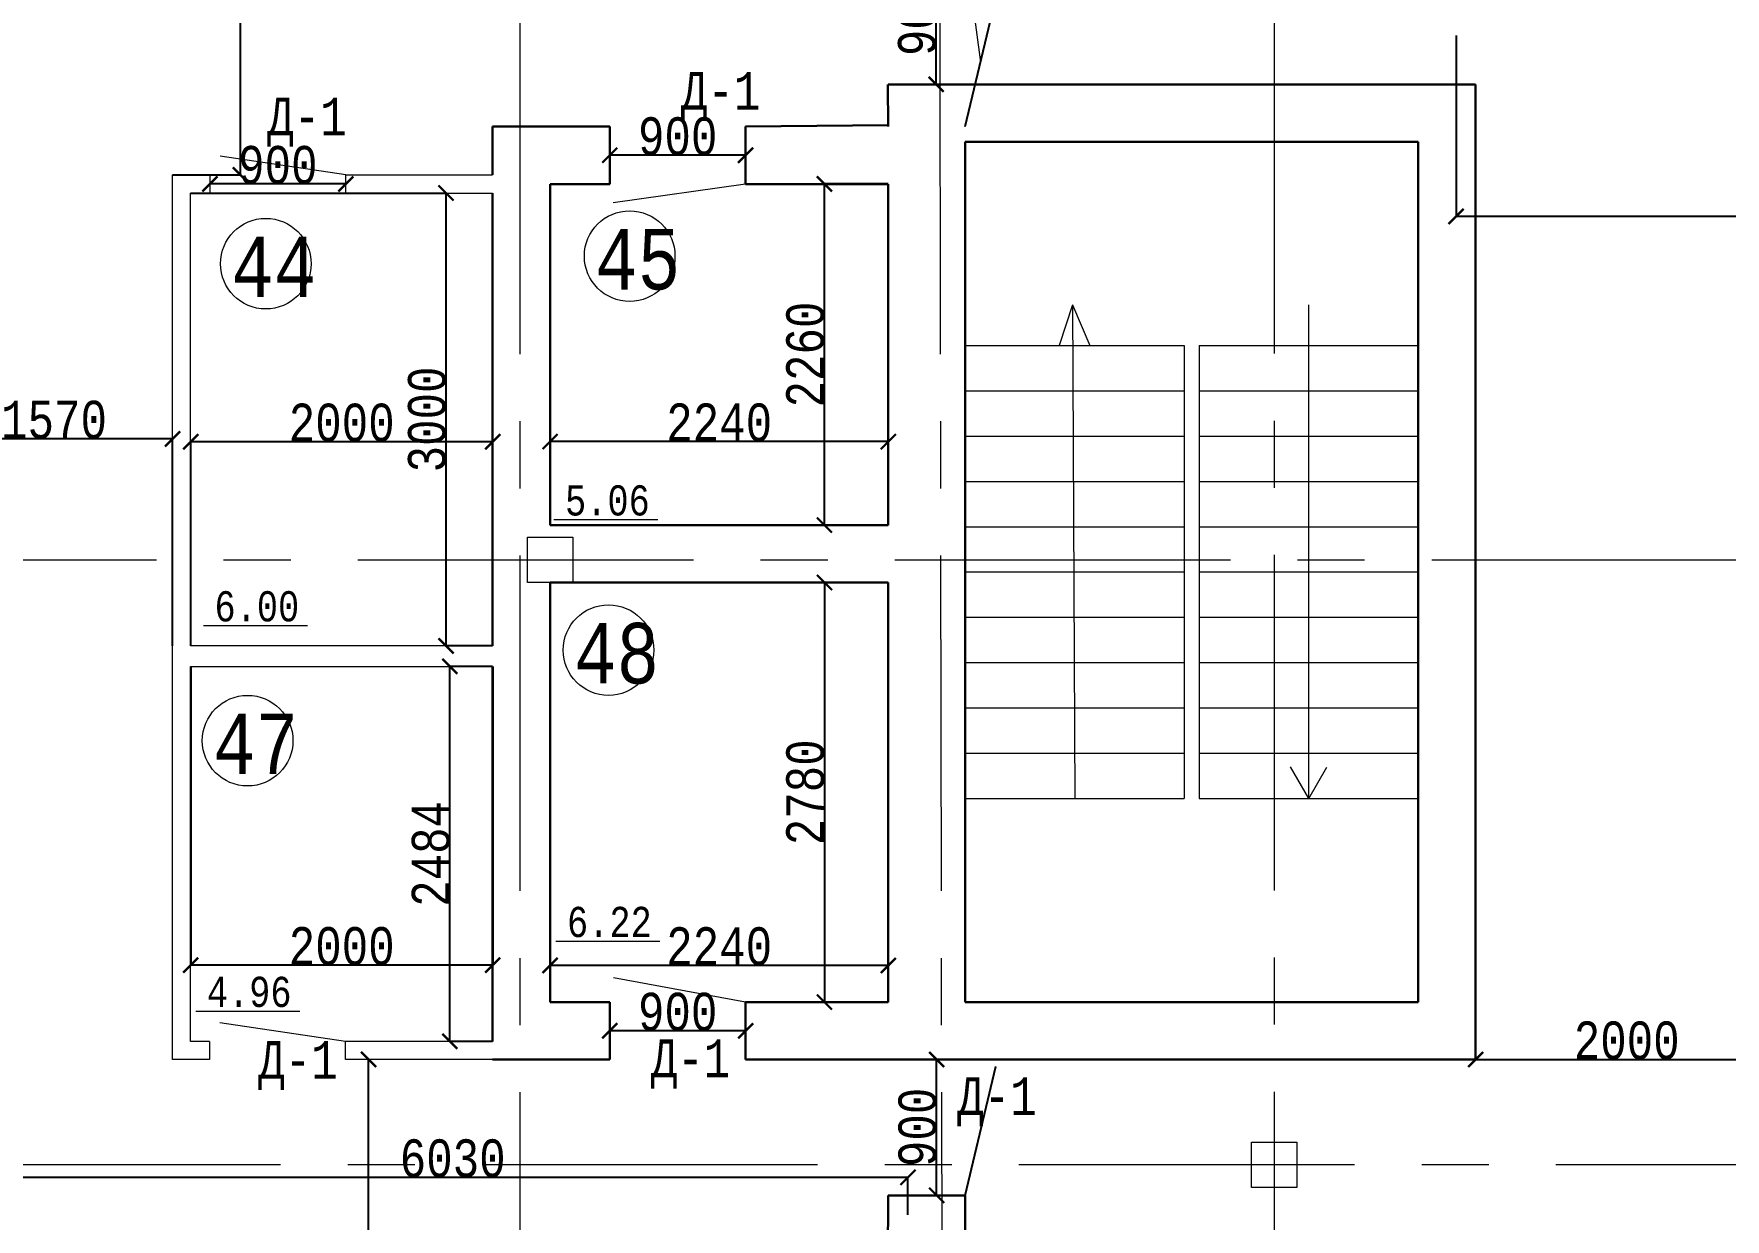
# Model space of a CAD drawing. Header units: millimetres. Extents: x -689206 to 4969298, y -1019800 to 703299.
# Drawn here: x 57024 to 68225, y -355813 to -347960 of the extents above; entities that cross this region are included whole.
import ezdxf

# ---------------------------------------------------------------- set-up
doc = ezdxf.new("R2010")
doc.units = ezdxf.units.MM
doc.linetypes.add('JIS_02_4.0', pattern=[5.5, 4, -1.5])
doc.linetypes.add('осеваяX2', pattern=[101.6, 63.5, -12.7, 12.7, -12.7])
for name, color, linetype, lineweight in [('ПЕРЕГОРОДКИ', 252, 'Continuous', 9), ('РАЗМЕРЫ', 7, 'Continuous', 9), ('сваи', 7, 'JIS_02_4.0', 30), ('стены', 7, 'Continuous', 20)]:
    doc.layers.add(name, color=color, linetype=linetype, lineweight=lineweight)
doc.layers.add('четотам', color=7, linetype='Continuous')
doc.styles.add('Аннотативный', font='isocteur.ttf', dxfattribs={"width": 0.7, "height": 250})
doc.dimstyles.new('Аннотативный', dxfattribs={"dimscale": 0, "dimtxt": 250, "dimasz": 100, "dimexe": 1.25, "dimexo": 0.625, "dimtad": 1, "dimdec": 0, "dimtxsty": 'Аннотативный', "dimblk": 'ARCHTICK', "dimcen": 2.5, "dimadec": 0, "dimazin": 0, "dimtfac": 1, "dimtdec": 0, "dimtmove": 0, "dimatfit": 3, "dimfxl": 1, "dimarcsym": 0})

# ---------------------------------------------------------------- blocks, each defined once
blk = doc.blocks.new('_ArchTick')
at = {"color": 0, "linetype": 'ByBlock', "const_width": 0.15}
blk.add_lwpolyline([(-0.5, -0.5), (0.5, 0.5)], dxfattribs=at)
blk = doc.blocks.new('*D1718')
at = {"layer": 'Defpoints', "color": 0, "lineweight": 20, "transparency": 16777216}
for p in [(59779, -352151), (60063, -352151), (60063, -354635)]:
    blk.add_point(p, dxfattribs=at)
at = {"layer": 'стены', "color": 0, "lineweight": -2, "transparency": 16777216}
for p, q in [((60062, -352151), (59778, -352151)), ((59779, -354635), (59779, -352151)), ((60062, -354635), (59778, -354635))]:
    blk.add_line(p, q, dxfattribs=at)
at = {"layer": 'стены', "color": 0, "lineweight": -2, "transparency": 16777216, "xscale": 100, "yscale": 100, "zscale": 100}
for p, rotation in [((59779, -352151), 90), ((59779, -354635), 270)]:
    blk.add_blockref('_ArchTick', p, dxfattribs=dict(at, rotation=rotation))
at = {"layer": 'стены', "color": 0, "lineweight": 5, "transparency": 16777216, "insert": (59654, -353393), "char_height": 250, "attachment_point": 5, "rotation": 90, "style": 'Аннотативный'}
blk.add_mtext('2484', dxfattribs=at)
blk = doc.blocks.new('*D1719')
at = {"layer": 'Defpoints', "color": 0, "lineweight": 20, "transparency": 16777216}
for p in [(58190, -349015), (59754, -349015), (60063, -352015)]:
    blk.add_point(p, dxfattribs=at)
at = {"layer": 'стены', "color": 0, "lineweight": -2, "transparency": 16777216}
for p, q in [((58191, -349015), (59756, -349015)), ((59754, -352015), (59754, -349015)), ((60062, -352015), (59753, -352015))]:
    blk.add_line(p, q, dxfattribs=at)
at = {"layer": 'стены', "color": 0, "lineweight": -2, "transparency": 16777216, "xscale": 100, "yscale": 100, "zscale": 100}
for p, rotation in [((59754, -349015), 90), ((59754, -352015), 270)]:
    blk.add_blockref('_ArchTick', p, dxfattribs=dict(at, rotation=rotation))
at = {"layer": 'стены', "color": 0, "lineweight": 5, "transparency": 16777216, "insert": (59629, -350515), "char_height": 250, "attachment_point": 5, "rotation": 90, "style": 'Аннотативный'}
blk.add_mtext('3000', dxfattribs=at)
blk = doc.blocks.new('*D1720')
at = {"layer": 'Defpoints', "color": 0, "lineweight": 20, "transparency": 16777216}
for p in [(58063, -350663), (58063, -352015), (60063, -352015)]:
    blk.add_point(p, dxfattribs=at)
at = {"layer": 'стены', "color": 0, "lineweight": -2, "transparency": 16777216}
for p, q in [((58063, -352015), (58063, -350662)), ((60063, -350663), (58063, -350663)), ((60063, -352015), (60063, -350662))]:
    blk.add_line(p, q, dxfattribs=at)
at = {"layer": 'стены', "color": 0, "lineweight": -2, "transparency": 16777216, "xscale": 100, "yscale": 100, "zscale": 100, "rotation": 180}
blk.add_blockref('_ArchTick', (58063, -350663), dxfattribs=at)
at = {"layer": 'стены', "color": 0, "lineweight": -2, "transparency": 16777216, "xscale": 100, "yscale": 100, "zscale": 100}
blk.add_blockref('_ArchTick', (60063, -350663), dxfattribs=at)
at = {"layer": 'стены', "color": 0, "lineweight": 5, "transparency": 16777216, "insert": (59063, -350537), "char_height": 250, "attachment_point": 5, "style": 'Аннотативный'}
blk.add_mtext('2000', dxfattribs=at)
blk = doc.blocks.new('*D1723')
at = {"layer": 'Defpoints', "color": 0, "lineweight": 20, "transparency": 16777216}
for p in [(56373, -350644), (56373, -352015), (57943, -352015)]:
    blk.add_point(p, dxfattribs=at)
at = {"layer": 'стены', "color": 0, "lineweight": -2, "transparency": 16777216}
for p, q in [((56373, -352015), (56373, -350642)), ((57943, -350644), (56373, -350644)), ((57943, -352015), (57943, -350642))]:
    blk.add_line(p, q, dxfattribs=at)
at = {"layer": 'стены', "color": 0, "lineweight": -2, "transparency": 16777216, "xscale": 100, "yscale": 100, "zscale": 100, "rotation": 180}
blk.add_blockref('_ArchTick', (56373, -350644), dxfattribs=at)
at = {"layer": 'стены', "color": 0, "lineweight": -2, "transparency": 16777216, "xscale": 100, "yscale": 100, "zscale": 100}
blk.add_blockref('_ArchTick', (57943, -350644), dxfattribs=at)
at = {"layer": 'стены', "color": 0, "lineweight": 5, "transparency": 16777216, "insert": (57158, -350518), "char_height": 250, "attachment_point": 5, "style": 'Аннотативный'}
blk.add_mtext('1570', dxfattribs=at)
blk = doc.blocks.new('*D1711')
at = {"layer": 'Defpoints', "color": 0, "lineweight": 20, "transparency": 16777216}
for p in [(63003, -354755), (63003, -354755), (63003, -355655)]:
    blk.add_point(p, dxfattribs=at)
at = {"layer": 'стены', "color": 0, "lineweight": -2, "transparency": 16777216}
for p, q in [((63003, -354755), (63004, -354755)), ((63003, -355655), (63003, -354755)), ((63003, -355655), (63004, -355655))]:
    blk.add_line(p, q, dxfattribs=at)
at = {"layer": 'стены', "color": 0, "lineweight": -2, "transparency": 16777216, "xscale": 100, "yscale": 100, "zscale": 100}
for p, rotation in [((63003, -354755), 90), ((63003, -355655), 270)]:
    blk.add_blockref('_ArchTick', p, dxfattribs=dict(at, rotation=rotation))
at = {"layer": 'стены', "color": 0, "lineweight": 5, "transparency": 16777216, "insert": (62877, -355205), "char_height": 250, "attachment_point": 5, "rotation": 90, "style": 'Аннотативный'}
blk.add_mtext('900', dxfattribs=at)
blk = doc.blocks.new('*D1713')
at = {"layer": 'Defpoints', "color": 0, "lineweight": 5, "transparency": 16777216}
for p in [(56783, -355536), (62813, -355785), (56783, -355915)]:
    blk.add_point(p, dxfattribs=at)
at = {"layer": 'стены', "color": 0, "lineweight": -2, "transparency": 16777216}
for p, q in [((56783, -355915), (56783, -355535)), ((62813, -355536), (56783, -355536)), ((62813, -355785), (62813, -355535))]:
    blk.add_line(p, q, dxfattribs=at)
at = {"layer": 'стены', "color": 0, "lineweight": -2, "transparency": 16777216, "xscale": 100, "yscale": 100, "zscale": 100, "rotation": 180}
blk.add_blockref('_ArchTick', (56783, -355536), dxfattribs=at)
at = {"layer": 'стены', "color": 0, "lineweight": -2, "transparency": 16777216, "xscale": 100, "yscale": 100, "zscale": 100}
blk.add_blockref('_ArchTick', (62813, -355536), dxfattribs=at)
at = {"layer": 'стены', "color": 0, "lineweight": 5, "transparency": 16777216, "insert": (59798, -355411), "char_height": 250, "attachment_point": 5, "style": 'Аннотативный'}
blk.add_mtext('6030', dxfattribs=at)
blk = doc.blocks.new('*D1727')
at = {"layer": 'Defpoints', "color": 0, "lineweight": 20, "transparency": 16777216}
for p in [(59241, -354755), (59241, -354755), (59241, -358903)]:
    blk.add_point(p, dxfattribs=at)
at = {"layer": 'РАЗМЕРЫ', "color": 0, "lineweight": -2, "transparency": 16777216}
for p, q in [((59241, -358903), (59241, -354755)), ((59242, -354755), (59243, -354755)), ((59242, -358903), (59243, -358903))]:
    blk.add_line(p, q, dxfattribs=at)
at = {"layer": 'РАЗМЕРЫ', "color": 0, "lineweight": -2, "transparency": 16777216, "xscale": 100, "yscale": 100, "zscale": 100}
for p, rotation in [((59241, -354755), 90), ((59241, -358903), 270)]:
    blk.add_blockref('_ArchTick', p, dxfattribs=dict(at, rotation=rotation))
at = {"layer": 'РАЗМЕРЫ', "color": 0, "lineweight": 5, "transparency": 16777216, "insert": (59116, -356829), "char_height": 250, "attachment_point": 5, "rotation": 90, "style": 'Аннотативный'}
blk.add_mtext('4147', dxfattribs=at)
blk = doc.blocks.new('*D1761')
at = {"layer": 'Defpoints', "color": 0, "lineweight": 20, "transparency": 16777216}
for p in [(58035, -344145), (58392, -344145), (58035, -348895)]:
    blk.add_point(p, dxfattribs=at)
at = {"layer": 'ПЕРЕГОРОДКИ', "color": 0, "lineweight": -2, "transparency": 16777216}
for p, q in [((58036, -344145), (58394, -344145)), ((58392, -348895), (58392, -344145)), ((58036, -348895), (58394, -348895))]:
    blk.add_line(p, q, dxfattribs=at)
at = {"layer": 'ПЕРЕГОРОДКИ', "color": 0, "lineweight": -2, "transparency": 16777216, "xscale": 100, "yscale": 100, "zscale": 100}
for p, rotation in [((58392, -344145), 90), ((58392, -348895), 270)]:
    blk.add_blockref('_ArchTick', p, dxfattribs=dict(at, rotation=rotation))
at = {"layer": 'ПЕРЕГОРОДКИ', "color": 0, "lineweight": 5, "transparency": 16777216, "insert": (58267, -346444), "char_height": 250, "attachment_point": 5, "rotation": 90, "style": 'Аннотативный'}
blk.add_mtext('4750', dxfattribs=at)
blk = doc.blocks.new('*D1793')
at = {"layer": 'Defpoints', "color": 0, "linetype": 'ByBlock', "lineweight": 20, "transparency": 16777216}
for p in [(60838, -354565), (60838, -354565), (61738, -354565)]:
    blk.add_point(p, dxfattribs=at)
at = {"layer": 'ПЕРЕГОРОДКИ', "color": 0, "linetype": 'ByBlock', "lineweight": -2, "transparency": 16777216}
for p, q in [((60838, -354565), (60838, -354564)), ((61738, -354565), (60838, -354565)), ((61738, -354565), (61738, -354564))]:
    blk.add_line(p, q, dxfattribs=at)
at = {"layer": 'ПЕРЕГОРОДКИ', "color": 0, "linetype": 'ByBlock', "lineweight": -2, "transparency": 16777216, "xscale": 100, "yscale": 100, "zscale": 100, "rotation": 180}
blk.add_blockref('_ArchTick', (60838, -354565), dxfattribs=at)
at = {"layer": 'ПЕРЕГОРОДКИ', "color": 0, "linetype": 'ByBlock', "lineweight": -2, "transparency": 16777216, "xscale": 100, "yscale": 100, "zscale": 100}
blk.add_blockref('_ArchTick', (61738, -354565), dxfattribs=at)
at = {"layer": 'ПЕРЕГОРОДКИ', "color": 0, "linetype": 'ByBlock', "lineweight": 13, "transparency": 16777216, "insert": (61288, -354440), "char_height": 250, "attachment_point": 5, "style": 'Аннотативный'}
blk.add_mtext('900', dxfattribs=at)
blk = doc.blocks.new('*D1742')
at = {"layer": 'Defpoints', "color": 0, "linetype": 'ByBlock', "lineweight": 20, "transparency": 16777216}
for p in [(60838, -348765), (60838, -348765), (61738, -348765)]:
    blk.add_point(p, dxfattribs=at)
at = {"layer": 'ПЕРЕГОРОДКИ', "color": 0, "linetype": 'ByBlock', "lineweight": -2, "transparency": 16777216}
for p, q in [((60838, -348765), (60838, -348764)), ((61738, -348765), (60838, -348765)), ((61738, -348765), (61738, -348764))]:
    blk.add_line(p, q, dxfattribs=at)
at = {"layer": 'ПЕРЕГОРОДКИ', "color": 0, "linetype": 'ByBlock', "lineweight": -2, "transparency": 16777216, "xscale": 100, "yscale": 100, "zscale": 100, "rotation": 180}
blk.add_blockref('_ArchTick', (60838, -348765), dxfattribs=at)
at = {"layer": 'ПЕРЕГОРОДКИ', "color": 0, "linetype": 'ByBlock', "lineweight": -2, "transparency": 16777216, "xscale": 100, "yscale": 100, "zscale": 100}
blk.add_blockref('_ArchTick', (61738, -348765), dxfattribs=at)
at = {"layer": 'ПЕРЕГОРОДКИ', "color": 0, "linetype": 'ByBlock', "lineweight": 5, "transparency": 16777216, "insert": (61288, -348640), "char_height": 250, "attachment_point": 5, "style": 'Аннотативный'}
blk.add_mtext('900', dxfattribs=at)
blk = doc.blocks.new('*D1841')
at = {"layer": 'Defpoints', "color": 0, "linetype": 'ByBlock', "lineweight": 20, "transparency": 16777216}
for p in [(58063, -352151), (60063, -352151), (58063, -354130)]:
    blk.add_point(p, dxfattribs=at)
at = {"layer": 'РАЗМЕРЫ', "color": 0, "linetype": 'ByBlock', "lineweight": -2, "transparency": 16777216}
for p, q in [((58063, -352152), (58063, -354132)), ((60063, -352152), (60063, -354132)), ((60063, -354130), (58063, -354130))]:
    blk.add_line(p, q, dxfattribs=at)
at = {"layer": 'РАЗМЕРЫ', "color": 0, "linetype": 'ByBlock', "lineweight": -2, "transparency": 16777216, "xscale": 100, "yscale": 100, "zscale": 100, "rotation": 180}
blk.add_blockref('_ArchTick', (58063, -354130), dxfattribs=at)
at = {"layer": 'РАЗМЕРЫ', "color": 0, "linetype": 'ByBlock', "lineweight": -2, "transparency": 16777216, "xscale": 100, "yscale": 100, "zscale": 100}
blk.add_blockref('_ArchTick', (60063, -354130), dxfattribs=at)
at = {"layer": 'РАЗМЕРЫ', "color": 0, "linetype": 'ByBlock', "lineweight": 5, "transparency": 16777216, "insert": (59063, -354005), "char_height": 250, "attachment_point": 5, "style": 'Аннотативный'}
blk.add_mtext('2000', dxfattribs=at)
blk = doc.blocks.new('*D1842')
at = {"layer": 'Defpoints', "color": 0, "linetype": 'ByBlock', "lineweight": 20, "transparency": 16777216}
for p in [(58190, -348955), (58190, -348955), (59090, -348955)]:
    blk.add_point(p, dxfattribs=at)
at = {"layer": 'РАЗМЕРЫ', "color": 0, "linetype": 'ByBlock', "lineweight": -2, "transparency": 16777216}
for p, q in [((58190, -348955), (58190, -348954)), ((59090, -348955), (58190, -348955)), ((59090, -348955), (59090, -348954))]:
    blk.add_line(p, q, dxfattribs=at)
at = {"layer": 'РАЗМЕРЫ', "color": 0, "linetype": 'ByBlock', "lineweight": -2, "transparency": 16777216, "xscale": 100, "yscale": 100, "zscale": 100, "rotation": 180}
blk.add_blockref('_ArchTick', (58190, -348955), dxfattribs=at)
at = {"layer": 'РАЗМЕРЫ', "color": 0, "linetype": 'ByBlock', "lineweight": -2, "transparency": 16777216, "xscale": 100, "yscale": 100, "zscale": 100}
blk.add_blockref('_ArchTick', (59090, -348955), dxfattribs=at)
at = {"layer": 'РАЗМЕРЫ', "color": 0, "linetype": 'ByBlock', "lineweight": 5, "transparency": 16777216, "insert": (58640, -348830), "char_height": 250, "attachment_point": 5, "style": 'Аннотативный'}
blk.add_mtext('900', dxfattribs=at)
blk = doc.blocks.new('*D1857')
at = {"layer": 'Defpoints', "color": 0, "linetype": 'ByBlock', "lineweight": 20, "transparency": 16777216}
for p in [(66573, -354755), (68573, -354755), (68573, -354755)]:
    blk.add_point(p, dxfattribs=at)
at = {"layer": 'РАЗМЕРЫ', "color": 0, "linetype": 'ByBlock', "lineweight": -2, "transparency": 16777216}
for p, q in [((66573, -354755), (66573, -354754)), ((66573, -354755), (68573, -354755)), ((68573, -354755), (68573, -354754))]:
    blk.add_line(p, q, dxfattribs=at)
at = {"layer": 'РАЗМЕРЫ', "color": 0, "linetype": 'ByBlock', "lineweight": -2, "transparency": 16777216, "xscale": 100, "yscale": 100, "zscale": 100, "rotation": 180}
blk.add_blockref('_ArchTick', (66573, -354755), dxfattribs=at)
at = {"layer": 'РАЗМЕРЫ', "color": 0, "linetype": 'ByBlock', "lineweight": -2, "transparency": 16777216, "xscale": 100, "yscale": 100, "zscale": 100}
blk.add_blockref('_ArchTick', (68573, -354755), dxfattribs=at)
at = {"layer": 'РАЗМЕРЫ', "color": 0, "linetype": 'ByBlock', "lineweight": 5, "transparency": 16777216, "insert": (67573, -354630), "char_height": 250, "attachment_point": 5, "style": 'Аннотативный'}
blk.add_mtext('2000', dxfattribs=at)
blk = doc.blocks.new('*D2179')
at = {"layer": 'Defpoints', "color": 0, "linetype": 'ByBlock', "lineweight": 5, "ltscale": 35, "transparency": 16777216}
for p in [(63000, -347395), (63070, -347395), (63030, -348295)]:
    blk.add_point(p, dxfattribs=at)
at = {"layer": 'сваи', "color": 0, "linetype": 'ByBlock', "lineweight": -2, "ltscale": 35, "transparency": 16777216}
for p, q in [((63069, -347395), (62999, -347395)), ((63000, -348295), (63000, -347395)), ((63029, -348295), (62999, -348295))]:
    blk.add_line(p, q, dxfattribs=at)
at = {"layer": 'сваи', "color": 0, "linetype": 'ByBlock', "lineweight": -2, "ltscale": 35, "transparency": 16777216, "xscale": 100, "yscale": 100, "zscale": 100}
for p, rotation in [((63000, -347395), 90), ((63000, -348295), 270)]:
    blk.add_blockref('_ArchTick', p, dxfattribs=dict(at, rotation=rotation))
at = {"layer": 'сваи', "color": 0, "linetype": 'ByBlock', "lineweight": 5, "ltscale": 35, "transparency": 16777216, "insert": (62874, -347845), "char_height": 250, "attachment_point": 5, "rotation": 90, "style": 'Аннотативный'}
blk.add_mtext('900', dxfattribs=at)
blk = doc.blocks.new('*D2191')
at = {"layer": 'Defpoints', "color": 0, "linetype": 'ByBlock', "lineweight": 5, "ltscale": 35, "transparency": 16777216}
for p in [(62260, -348955), (62683, -348955), (62683, -351215)]:
    blk.add_point(p, dxfattribs=at)
at = {"layer": 'РАЗМЕРЫ', "color": 0, "linetype": 'ByBlock', "lineweight": -2, "ltscale": 35, "transparency": 16777216}
for p, q in [((62682, -348955), (62259, -348955)), ((62260, -351215), (62260, -348955)), ((62682, -351215), (62259, -351215))]:
    blk.add_line(p, q, dxfattribs=at)
at = {"layer": 'РАЗМЕРЫ', "color": 0, "linetype": 'ByBlock', "lineweight": -2, "ltscale": 35, "transparency": 16777216, "xscale": 100, "yscale": 100, "zscale": 100}
for p, rotation in [((62260, -348955), 90), ((62260, -351215), 270)]:
    blk.add_blockref('_ArchTick', p, dxfattribs=dict(at, rotation=rotation))
at = {"layer": 'РАЗМЕРЫ', "color": 0, "linetype": 'ByBlock', "lineweight": 5, "ltscale": 35, "transparency": 16777216, "insert": (62134, -350085), "char_height": 250, "attachment_point": 5, "rotation": 90, "style": 'Аннотативный'}
blk.add_mtext('2260', dxfattribs=at)
blk = doc.blocks.new('*D2192')
at = {"layer": 'Defpoints', "color": 0, "linetype": 'ByBlock', "lineweight": 5, "ltscale": 35, "transparency": 16777216}
for p in [(60443, -350662), (60443, -351215), (62683, -351215)]:
    blk.add_point(p, dxfattribs=at)
at = {"layer": 'РАЗМЕРЫ', "color": 0, "linetype": 'ByBlock', "lineweight": -2, "ltscale": 35, "transparency": 16777216}
for p, q in [((60443, -351215), (60443, -350661)), ((62683, -350662), (60443, -350662)), ((62683, -351215), (62683, -350661))]:
    blk.add_line(p, q, dxfattribs=at)
at = {"layer": 'РАЗМЕРЫ', "color": 0, "linetype": 'ByBlock', "lineweight": -2, "ltscale": 35, "transparency": 16777216, "xscale": 100, "yscale": 100, "zscale": 100, "rotation": 180}
blk.add_blockref('_ArchTick', (60443, -350662), dxfattribs=at)
at = {"layer": 'РАЗМЕРЫ', "color": 0, "linetype": 'ByBlock', "lineweight": -2, "ltscale": 35, "transparency": 16777216, "xscale": 100, "yscale": 100, "zscale": 100}
blk.add_blockref('_ArchTick', (62683, -350662), dxfattribs=at)
at = {"layer": 'РАЗМЕРЫ', "color": 0, "linetype": 'ByBlock', "lineweight": 5, "ltscale": 35, "transparency": 16777216, "insert": (61563, -350536), "char_height": 250, "attachment_point": 5, "style": 'Аннотативный'}
blk.add_mtext('2240', dxfattribs=at)
blk = doc.blocks.new('*D2193')
at = {"layer": 'Defpoints', "color": 0, "linetype": 'ByBlock', "lineweight": 5, "ltscale": 35, "transparency": 16777216}
for p in [(60443, -354132), (60443, -354375), (62683, -354375)]:
    blk.add_point(p, dxfattribs=at)
at = {"layer": 'РАЗМЕРЫ', "color": 0, "linetype": 'ByBlock', "lineweight": -2, "ltscale": 35, "transparency": 16777216}
for p, q in [((60443, -354375), (60443, -354130)), ((62683, -354132), (60443, -354132)), ((62683, -354375), (62683, -354130))]:
    blk.add_line(p, q, dxfattribs=at)
at = {"layer": 'РАЗМЕРЫ', "color": 0, "linetype": 'ByBlock', "lineweight": -2, "ltscale": 35, "transparency": 16777216, "xscale": 100, "yscale": 100, "zscale": 100, "rotation": 180}
blk.add_blockref('_ArchTick', (60443, -354132), dxfattribs=at)
at = {"layer": 'РАЗМЕРЫ', "color": 0, "linetype": 'ByBlock', "lineweight": -2, "ltscale": 35, "transparency": 16777216, "xscale": 100, "yscale": 100, "zscale": 100}
blk.add_blockref('_ArchTick', (62683, -354132), dxfattribs=at)
at = {"layer": 'РАЗМЕРЫ', "color": 0, "linetype": 'ByBlock', "lineweight": 5, "ltscale": 35, "transparency": 16777216, "insert": (61563, -354006), "char_height": 250, "attachment_point": 5, "style": 'Аннотативный'}
blk.add_mtext('2240', dxfattribs=at)
blk = doc.blocks.new('*D2194')
at = {"layer": 'Defpoints', "color": 0, "linetype": 'ByBlock', "lineweight": 5, "ltscale": 35, "transparency": 16777216}
for p in [(62683, -351595), (62260, -354375), (62683, -354375)]:
    blk.add_point(p, dxfattribs=at)
at = {"layer": 'РАЗМЕРЫ', "color": 0, "linetype": 'ByBlock', "lineweight": -2, "ltscale": 35, "transparency": 16777216}
for p, q in [((62682, -351595), (62259, -351595)), ((62260, -351595), (62260, -354375)), ((62682, -354375), (62259, -354375))]:
    blk.add_line(p, q, dxfattribs=at)
at = {"layer": 'РАЗМЕРЫ', "color": 0, "linetype": 'ByBlock', "lineweight": -2, "ltscale": 35, "transparency": 16777216, "xscale": 100, "yscale": 100, "zscale": 100}
for p, rotation in [((62260, -351595), 90), ((62260, -354375), 270)]:
    blk.add_blockref('_ArchTick', p, dxfattribs=dict(at, rotation=rotation))
at = {"layer": 'РАЗМЕРЫ', "color": 0, "linetype": 'ByBlock', "lineweight": 5, "ltscale": 35, "transparency": 16777216, "insert": (62134, -352985), "char_height": 250, "attachment_point": 5, "rotation": 90, "style": 'Аннотативный'}
blk.add_mtext('2780', dxfattribs=at)
blk = doc.blocks.new('*D2197')
at = {"layer": 'Defpoints', "color": 0, "linetype": 'ByBlock', "lineweight": 5, "ltscale": 35, "transparency": 16777216}
for p in [(66443, -347972), (82818, -347972), (66443, -349170)]:
    blk.add_point(p, dxfattribs=at)
at = {"layer": 'РАЗМЕРЫ', "color": 0, "linetype": 'ByBlock', "lineweight": -2, "ltscale": 35, "transparency": 16777216}
for p, q in [((66443, -347972), (66443, -349171)), ((82818, -347972), (82818, -349171)), ((82818, -349170), (66443, -349170))]:
    blk.add_line(p, q, dxfattribs=at)
at = {"layer": 'РАЗМЕРЫ', "color": 0, "linetype": 'ByBlock', "lineweight": -2, "ltscale": 35, "transparency": 16777216, "xscale": 100, "yscale": 100, "zscale": 100, "rotation": 180}
blk.add_blockref('_ArchTick', (66443, -349170), dxfattribs=at)
at = {"layer": 'РАЗМЕРЫ', "color": 0, "linetype": 'ByBlock', "lineweight": -2, "ltscale": 35, "transparency": 16777216, "xscale": 100, "yscale": 100, "zscale": 100}
blk.add_blockref('_ArchTick', (82818, -349170), dxfattribs=at)
at = {"layer": 'РАЗМЕРЫ', "color": 0, "linetype": 'ByBlock', "lineweight": 5, "ltscale": 35, "transparency": 16777216, "insert": (74631, -349044), "char_height": 250, "attachment_point": 5, "style": 'Аннотативный'}
blk.add_mtext('16270', dxfattribs=at)

msp = doc.modelspace()

# ---------------------------------------------------------------- linework, layer by layer
at = {"layer": 'ПЕРЕГОРОДКИ', "color": 18, "linetype": 'ByBlock', "lineweight": 9, "true_color": 0x000000}
for p, q in [((59090.4, -348895.4), (58258.8, -348771.3)), ((61737.8, -348955.4), (60860.4, -349080.1)), ((61737.8, -354375.4), (60862, -354214.7)), ((59087.4, -354635.4), (58255.7, -354511.3))]:
    msp.add_line(p, q, dxfattribs=at)
at = {"layer": 'ПЕРЕГОРОДКИ', "color": 18, "linetype": 'ByBlock', "lineweight": 13, "true_color": 0x000000}
for p, q in [((58190.4, -348895.4), (58190.4, -349015.4)), ((59090.4, -349015.4), (59090.4, -348895.4)), ((58187.4, -354635.4), (58187.4, -354755.4)), ((59087.4, -354755.4), (59087.4, -354635.4)), ((63192.7, -355655.4), (63394.7, -354801.2))]:
    msp.add_line(p, q, dxfattribs=at)
at = {"layer": 'РАЗМЕРЫ', "linetype": 'осеваяX2', "lineweight": 5, "ltscale": 35}
for p, q in [((62994.8, -330080), (63074.9, -379917.7)), ((65238.8, -330076.4), (65238.8, -379917.7)), ((108442.7, -355453.3), (41390, -355453.3))]:
    msp.add_line(p, q, dxfattribs=at)
at = {"layer": 'РАЗМЕРЫ', "lineweight": 30, "ltscale": 150}
for p, q in [((66572.7, -348295.4), (63190, -348295.4)), ((66572.7, -348675.4), (66572.7, -348295.4)), ((66192.7, -348675.4), (63192.7, -348675.4))]:
    msp.add_line(p, q, dxfattribs=at)
at = {"layer": 'РАЗМЕРЫ', "linetype": 'ByBlock', "lineweight": 20}
for p, q in [((63192.7, -348675.4), (66192.7, -348675.4)), ((63192.7, -348675.4), (63192.7, -350025.4)), ((66192.7, -350025.4), (66192.7, -348675.4)), ((63192.7, -350025.4), (63192.7, -353025.4)), ((66192.7, -350325.4), (66192.7, -350025.4)), ((66192.7, -350025.4), (66192.7, -353025.4)), ((63192.7, -353025.4), (63192.7, -354375.4)), ((66192.7, -354375.4), (66192.7, -353025.4)), ((63192.7, -354375.4), (64224.1, -354375.4)), ((63192.7, -354375.4), (66192.7, -354375.4))]:
    msp.add_line(p, q, dxfattribs=at)
at = {"layer": 'РАЗМЕРЫ', "linetype": 'ByBlock', "lineweight": 30}
for p, q in [((66192.7, -348675.4), (66192.7, -354375.4)), ((66572.7, -354755.4), (66572.7, -348675.4)), ((63192.7, -354755.4), (66192.7, -354755.4)), ((66192.7, -354755.4), (66572.7, -354755.4))]:
    msp.add_line(p, q, dxfattribs=at)
at = {"layer": 'РАЗМЕРЫ', "linetype": 'ByBlock', "lineweight": 15}
for p, q in [((63902.2, -349756.6), (63813.7, -350025.4)), ((63902.2, -349756.6), (63917.7, -353025.4)), ((63902.2, -349756.6), (64016.8, -350025.4)), ((65467.7, -353025.4), (65467.7, -349756.6)), ((63192.7, -350025.4), (64642.7, -350025.4)), ((64642.7, -350025.4), (64642.7, -353025.4)), ((64742.7, -350025.4), (66192.7, -350025.4)), ((64742.7, -350025.4), (64742.7, -353025.4)), ((63192.7, -350325.4), (64642.7, -350325.4)), ((64742.7, -350325.4), (66192.7, -350325.4)), ((63192.7, -350625.4), (64642.7, -350625.4)), ((64742.7, -350625.4), (66192.7, -350625.4)), ((63192.7, -350925.4), (64642.7, -350925.4)), ((64742.7, -350925.4), (66192.7, -350925.4)), ((63192.7, -351225.4), (64642.7, -351225.4)), ((64742.7, -351225.4), (66192.7, -351225.4)), ((63192.7, -351525.4), (64642.7, -351525.4)), ((64742.7, -351525.4), (66192.7, -351525.4)), ((63192.7, -351825.4), (64642.7, -351825.4)), ((64742.7, -351825.4), (66192.7, -351825.4)), ((63192.7, -352125.4), (64642.7, -352125.4)), ((64742.7, -352125.4), (66192.7, -352125.4)), ((63192.7, -352425.4), (64642.7, -352425.4)), ((64742.7, -352425.4), (66192.7, -352425.4)), ((63192.7, -352725.4), (64642.7, -352725.4)), ((64742.7, -352725.4), (66192.7, -352725.4)), ((65467.7, -353025.4), (65346.7, -352815.8)), ((65467.7, -353025.4), (65586.5, -352819.5)), ((63192.7, -353025.4), (64642.7, -353025.4)), ((64742.7, -353025.4), (66192.7, -353025.4))]:
    msp.add_line(p, q, dxfattribs=at)
at = {"layer": 'РАЗМЕРЫ'}
for p, q in [((60468.5, -351178.2), (61157.7, -351178.2)), ((58146.8, -351879.8), (58836.1, -351879.8)), ((60481.6, -353970.9), (61170.8, -353970.9)), ((58096, -354434), (58785.3, -354434))]:
    msp.add_line(p, q, dxfattribs=at)
at = {"layer": 'РАЗМЕРЫ', "linetype": 'ByBlock', "lineweight": 30, "ltscale": 35}
for p, q in [((62682.7, -355655.4), (62680.2, -356116.5)), ((63192.7, -355655.4), (62682.7, -355655.4))]:
    msp.add_line(p, q, dxfattribs=at)
at = {"layer": 'сваи', "linetype": 'ByBlock', "lineweight": 9, "ltscale": 35}
msp.add_line((63192.7, -347395.4), (63293.7, -348148.3), dxfattribs=at)
at = {"layer": 'сваи', "linetype": 'ByBlock', "lineweight": 30, "ltscale": 35}
for p, q in [((62680, -348295.4), (62682.7, -348575.4)), ((63190, -348295.4), (62682.7, -348295.4))]:
    msp.add_line(p, q, dxfattribs=at)
at = {"layer": 'стены', "linetype": 'осеваяX2', "lineweight": 5, "ltscale": 35}
for p, q in [((60242.7, -330080), (60242.7, -379917.7)), ((41390, -351445.4), (108442.7, -351445.4))]:
    msp.add_line(p, q, dxfattribs=at)
at = {"layer": 'стены', "color": 7, "lineweight": 25, "true_color": 0xffffff}
for p, q in [((63192.7, -348575.4), (63394.7, -347721.2)), ((63192.7, -355655.4), (63394.7, -354801.2))]:
    msp.add_line(p, q, dxfattribs=at)
at = {"layer": 'стены', "lineweight": 30}
for p, q in [((60062.7, -348895.4), (60062.7, -348575.4)), ((60837.8, -348575.4), (60062.7, -348575.4)), ((60837.8, -348575.4), (60837.8, -348955.4)), ((62682.6, -348566.2), (61737.8, -348575.4)), ((61737.8, -348955.4), (61737.8, -348575.4)), ((63192.7, -348675.4), (63192.7, -354375.4)), ((60062.7, -352015.4), (60062.7, -349015.4)), ((60442.7, -351215.4), (60442.7, -348955.4)), ((60837.8, -348955.4), (60442.7, -348955.4)), ((62682.7, -348955.4), (61737.8, -348955.4)), ((62682.7, -351215.4), (62682.7, -348955.4)), ((60442.7, -351215.4), (62682.7, -351215.4)), ((60442.7, -354375.4), (60442.7, -351595.4)), ((60442.7, -351595.4), (62682.7, -351595.4)), ((62682.7, -354375.4), (62682.7, -351595.4)), ((60062.7, -354635.4), (60062.7, -352151.4)), ((60837.8, -354375.4), (60442.7, -354375.4)), ((60837.8, -354375.4), (60837.8, -354755.4)), ((62682.7, -354375.4), (61737.8, -354375.4)), ((61737.8, -354755.4), (61737.8, -354375.4)), ((66192.7, -354375.4), (63192.7, -354375.4)), ((60837.8, -354755.4), (60062.7, -354755.4)), ((62812.7, -354755.4), (61737.8, -354755.4)), ((62812.7, -354755.4), (63192.7, -354755.4)), ((62812.7, -355655.4), (63192.7, -355655.4)), ((63192.7, -356035.4), (63192.7, -355655.4))]:
    msp.add_line(p, q, dxfattribs=at)
at = {"layer": 'стены', "color": 18, "lineweight": 13, "true_color": 0x000000}
for p, q in [((57942.7, -352015.4), (57942.7, -348895.4)), ((57942.7, -354755.4), (57942.7, -352015.4)), ((60062.7, -352015.4), (58062.7, -352015.4)), ((58062.7, -354635.4), (58062.7, -352151.4)), ((58062.7, -352151.4), (60062.7, -352151.4)), ((58187.4, -354635.4), (58062.7, -354635.4)), ((60062.7, -354635.4), (59087.4, -354635.4)), ((58187.4, -354755.4), (57942.7, -354755.4)), ((60062.7, -354755.4), (59087.4, -354755.4))]:
    msp.add_line(p, q, dxfattribs=at)
at = {"layer": 'стены', "lineweight": 25}
for p, q in [((57942.7, -348895.4), (58190.4, -348895.4)), ((58062.7, -349015.4), (58190.4, -349015.4))]:
    msp.add_line(p, q, dxfattribs=at)
at = {"layer": 'стены', "lineweight": 13}
for p, q in [((59090.4, -348895.4), (60062.7, -348895.4)), ((58062.7, -352015.4), (58062.7, -349015.4)), ((59090.4, -349015.4), (60062.7, -349015.4))]:
    msp.add_line(p, q, dxfattribs=at)
at = {"layer": 'стены', "lineweight": 20}
for points in [[(60292.7, -351295.4), (60592.7, -351295.4), (60592.7, -351595.4), (60292.7, -351595.4)], [(65088.8, -355303.3), (65388.8, -355303.3), (65388.8, -355603.3), (65088.8, -355603.3)]]:
    msp.add_lwpolyline(points, close=True, dxfattribs=at)
at = {"layer": 'четотам', "lineweight": 13}
for centre in [(60970, -349433), (58560, -349483), (60830, -352043), (58440, -352643)]:
    msp.add_circle(centre, 300, dxfattribs=at)

# ---------------------------------------------------------------- texts
at = {"layer": 'РАЗМЕРЫ', "lineweight": 20, "ltscale": 150, "char_height": 250, "width": 922.913, "attachment_point": 1, "style": 'Аннотативный'}
for insert in [(61310, -348212.5), (58570, -348382.5), (61110, -354622.5), (58510, -354632.5), (63140, -354872.5)]:
    msp.add_mtext('Д-1', dxfattribs=dict(at, insert=insert))
at = {"layer": 'РАЗМЕРЫ', "lineweight": 13, "ltscale": 150, "char_height": 401.1, "width": 1460, "attachment_point": 1, "style": 'Аннотативный'}
for s, insert in [('44', (58332, -349303.1)), ('45', (60742, -349253.1)), ('48', (60602, -351863.1)), ('47', (58212, -352463.1))]:
    msp.add_mtext(s, dxfattribs=dict(at, insert=insert))
at = {"layer": 'РАЗМЕРЫ', "char_height": 200, "width": 656.117, "attachment_point": 1, "style": 'Аннотативный'}
for s, insert in [('5.06', (60542.1, -350951.2)), ('6.00', (58220.4, -351652.8)), ('6.22', (60555.2, -353743.9)), ('4.96', (58169.6, -354207))]:
    msp.add_mtext(s, dxfattribs=dict(at, insert=insert))

# ---------------------------------------------------------------- dimensions: what is measured, and where the dimension line sits
at = {"layer": 'ПЕРЕГОРОДКИ', "color": 18, "lineweight": 5, "true_color": 0x000000}
dim = msp.add_linear_dim(base=(58392.3, -344145.4), p1=(58034.9, -348895.4), p2=(58034.9, -344145.4), angle=90, dimstyle='Аннотативный', dxfattribs=at)
dim.commit()
dim.dimension.update_dxf_attribs({"geometry": '*D1761', "text_midpoint": (58392.3, -346443.5), "dimtype": 161})
at = {"layer": 'ПЕРЕГОРОДКИ', "color": 18, "linetype": 'ByBlock', "lineweight": 5, "true_color": 0x000000}
dim = msp.add_linear_dim(base=(60837.8, -348765.4), p1=(61737.8, -348765.4), p2=(60837.8, -348765.4), dimstyle='Аннотативный', dxfattribs=at)
dim.commit()
dim.dimension.update_dxf_attribs({"geometry": '*D1742', "text_midpoint": (61287.8, -348639.7)})
at = {"layer": 'ПЕРЕГОРОДКИ', "color": 18, "linetype": 'ByBlock', "lineweight": 13, "true_color": 0x000000}
dim = msp.add_linear_dim(base=(60837.8, -354565.4), p1=(61737.8, -354565.4), p2=(60837.8, -354565.4), dimstyle='Аннотативный', dxfattribs=at)
dim.commit()
dim.dimension.update_dxf_attribs({"geometry": '*D1793', "text_midpoint": (61287.8, -354439.7)})
at = {"layer": 'РАЗМЕРЫ', "linetype": 'ByBlock', "lineweight": 5, "ltscale": 35}
dim = msp.add_aligned_dim(p1=(82818.3, -347971.8), p2=(66442.7, -347971.8), distance=1198.2, text='16270', dimstyle='Аннотативный', dxfattribs=at)
dim.commit()
dim.dimension.update_dxf_attribs({"geometry": '*D2197', "text_midpoint": (74630.5, -349044.4)})
at = {"layer": 'РАЗМЕРЫ', "linetype": 'ByBlock', "lineweight": 5}
for base, p1, p2, picture, middle in [((58190.4, -348955.4), (59090.4, -348955.4), (58190.4, -348955.4), '*D1842', (58640.4, -348829.7)), ((58062.7, -354130.3), (60062.7, -352151.4), (58062.7, -352151.4), '*D1841', (59062.7, -354004.7)), ((68572.7, -354755.4), (66572.7, -354755.4), (68572.7, -354755.4), '*D1857', (67572.7, -354629.7))]:
    dim = msp.add_linear_dim(base=base, p1=p1, p2=p2, dimstyle='Аннотативный', dxfattribs=at)
    dim.commit()
    dim.dimension.update_dxf_attribs({"geometry": picture, "text_midpoint": middle})
at = {"layer": 'РАЗМЕРЫ', "linetype": 'ByBlock', "lineweight": 5, "ltscale": 35}
for p1, p2, distance, picture, middle in [((62682.7, -351215.4), (62682.7, -348955.4), 422.7, '*D2191', (62134.4, -350085.4)), ((62682.7, -351215.4), (60442.7, -351215.4), -553.6, '*D2192', (61562.7, -350536.1)), ((62682.7, -351595.4), (62682.7, -354375.4), -422.7, '*D2194', (62134.4, -352985.4)), ((62682.7, -354375.4), (60442.7, -354375.4), -243.8, '*D2193', (61562.7, -354005.9))]:
    dim = msp.add_aligned_dim(p1=p1, p2=p2, distance=distance, dimstyle='Аннотативный', dxfattribs=at)
    dim.commit()
    dim.dimension.update_dxf_attribs({"geometry": picture, "text_midpoint": middle})
at = {"layer": 'РАЗМЕРЫ', "lineweight": 5}
dim = msp.add_linear_dim(base=(59241.3, -354755.4), p1=(59241.3, -358902.5), p2=(59241.3, -354755.4), angle=90, dimstyle='Аннотативный', dxfattribs=at)
dim.commit()
dim.dimension.update_dxf_attribs({"geometry": '*D1727', "text_midpoint": (59115.6, -356828.9)})
at = {"layer": 'сваи', "linetype": 'ByBlock', "lineweight": 5, "ltscale": 35}
dim = msp.add_linear_dim(base=(62999.8, -347395.4), p1=(63029.8, -348295.4), p2=(63070, -347395.4), angle=90, dimstyle='Аннотативный', dxfattribs=at)
dim.commit()
dim.dimension.update_dxf_attribs({"geometry": '*D2179', "text_midpoint": (62874.2, -347845.4)})
at = {"layer": 'стены', "lineweight": 5}
for base, p1, p2, picture, middle in [((59754.4, -349015.4), (60062.7, -352015.4), (58190.4, -349015.4), '*D1719', (59628.8, -350515.4)), ((59779.5, -352151.4), (60062.7, -354635.4), (60062.7, -352151.4), '*D1718', (59653.8, -353393.4)), ((63002.7, -354755.4), (63002.7, -355655.4), (63002.7, -354755.4), '*D1711', (62877.1, -355205.4))]:
    dim = msp.add_linear_dim(base=base, p1=p1, p2=p2, angle=90, dimstyle='Аннотативный', dxfattribs=at)
    dim.commit()
    dim.dimension.update_dxf_attribs({"geometry": picture, "text_midpoint": middle})
dim = msp.add_linear_dim(base=(56372.7, -350643.7), p1=(57942.7, -352015.4), p2=(56372.7, -352015.4), dimstyle='Аннотативный', dxfattribs=at)
dim.commit()
dim.dimension.update_dxf_attribs({"geometry": '*D1723', "text_midpoint": (57157.7, -350643.7), "dimtype": 160})
dim = msp.add_linear_dim(base=(58062.7, -350663), p1=(60062.7, -352015.4), p2=(58062.7, -352015.4), dimstyle='Аннотативный', dxfattribs=at)
dim.commit()
dim.dimension.update_dxf_attribs({"geometry": '*D1720', "text_midpoint": (59062.7, -350537.4)})
dim = msp.add_linear_dim(base=(56783.4, -355536.1), p1=(62812.7, -355785.4), p2=(56783.4, -355915.4), text='6030', dimstyle='Аннотативный', dxfattribs=at)
dim.commit()
dim.dimension.update_dxf_attribs({"geometry": '*D1713', "text_midpoint": (59798, -355410.5)})

doc.saveas('drawing.dxf')
